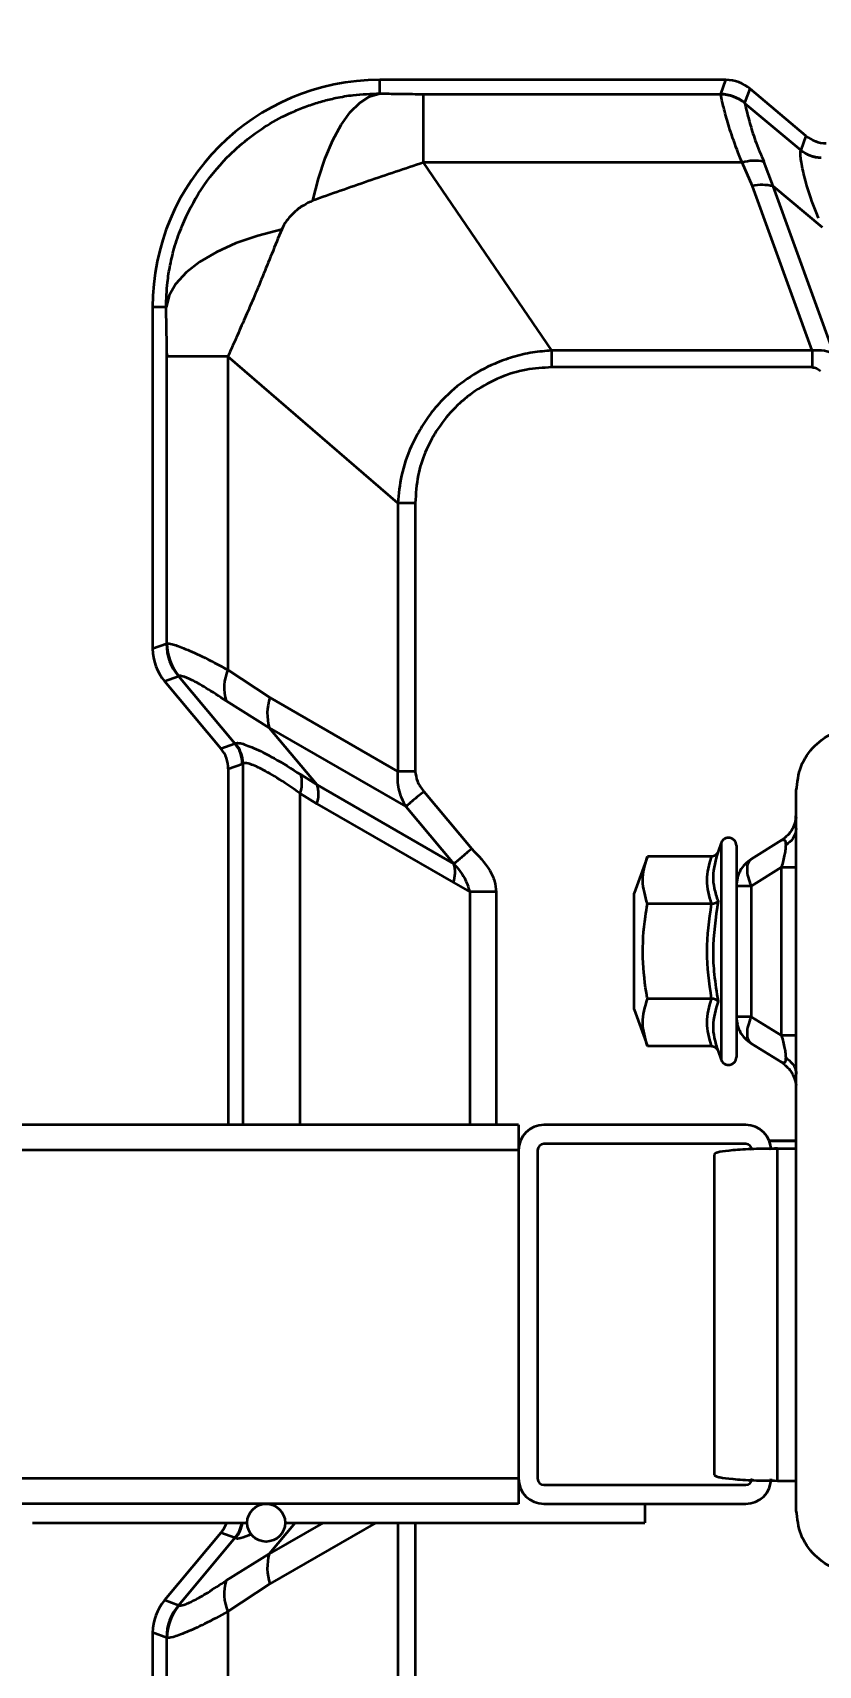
# Model space of a CAD drawing. Header units: millimetres. Extents: x 0 to 420, y 0 to 297.
# Drawn here: x 130.17 to 130.792, y 173.472 to 174.765 of the extents above; entities that cross this region are included whole.
import ezdxf

# ---------------------------------------------------------------- set-up
doc = ezdxf.new("R2010")
doc.units = ezdxf.units.MM
doc.layers.add('尺寸线层', color=150, linetype='Continuous')
doc.styles.add('SLDTEXTSTYLE2', font='TXT', dxfattribs={"width": 0.7})
doc.dimstyles.new('SLDDIMSTYLE0', dxfattribs={"dimtxt": 3.5, "dimasz": 3.302, "dimexe": 0, "dimexo": 0.0625, "dimgap": 0.875, "dimtad": 1, "dimdec": 1, "dimlfac": 100, "dimrnd": 1e-09, "dimzin": 12, "dimdsep": 46, "dimtxsty": 'SLDTEXTSTYLE2', "dimsah": 1, "dimcen": 0.09, "dimadec": 0, "dimazin": 3, "dimtfac": 1, "dimtdec": 3, "dimtofl": 0, "dimtmove": 0, "dimatfit": 3, "dimfxl": 0, "dimfrac": 2, "dimtolj": 1, "dimtzin": 12, "dimarcsym": 0})

# ---------------------------------------------------------------- blocks, each defined once
blk = doc.blocks.new('_D_6')
at = {"layer": '尺寸线层'}
for p, q in [((91.2154, 164.9172), (91.2154, 234.1922)), ((321.3154, 165.1871), (321.3154, 234.1922)), ((321.3154, 233.1922), (91.2154, 233.1922))]:
    blk.add_line(p, q, dxfattribs=at)
for points in [[(91.2154, 233.1922), (94.5174, 232.6842), (94.5174, 233.7002)], [(321.3154, 233.1922), (318.0134, 233.7002), (318.0134, 232.6842)]]:
    blk.add_solid(points, dxfattribs=at)
at = {"layer": '尺寸线层', "insert": (205.1726, 237.704), "char_height": 3.5, "attachment_point": 1, "style": 'SLDTEXTSTYLE2'}
blk.add_mtext('23010', dxfattribs=at)
blk = doc.blocks.new('_D_7')
at = {"layer": '尺寸线层'}
for p, q in [((70.597, 160.4022), (70.597, 246.1922)), ((332.8156, 175.1167), (332.8156, 246.1922)), ((332.8156, 245.1922), (70.597, 245.1922))]:
    blk.add_line(p, q, dxfattribs=at)
for points in [[(70.597, 245.1922), (73.899, 244.6842), (73.899, 245.7002)], [(332.8156, 245.1922), (329.5136, 245.7002), (329.5136, 244.6842)]]:
    blk.add_solid(points, dxfattribs=at)
at = {"layer": '尺寸线层', "insert": (202.8758, 249.704), "char_height": 3.5, "attachment_point": 1, "style": 'SLDTEXTSTYLE2'}
blk.add_mtext('26221.85', dxfattribs=at)

msp = doc.modelspace()

# ---------------------------------------------------------------- linework, layer by layer
at = {"color": 7, "linetype": 'Continuous', "lineweight": 35}
for p, q in [((130.7186, 174.7276), (130.4445, 174.7276)), ((130.4445, 174.7169), (130.4445, 174.7276)), ((130.7146, 174.7165), (130.7186, 174.7276)), ((130.4791, 174.6622), (130.4791, 174.7165)), ((130.4791, 174.7165), (130.7146, 174.7165)), ((130.7146, 174.7161), (130.7146, 174.7165)), ((130.7338, 174.7095), (130.7379, 174.7206)), ((130.7821, 174.6834), (130.7379, 174.7206)), ((130.7338, 174.7091), (130.7338, 174.7095)), ((130.778, 174.6721), (130.7338, 174.7091)), ((130.7821, 174.6834), (130.778, 174.6721)), ((130.5807, 174.5133), (130.4791, 174.6622)), ((130.7315, 174.6622), (130.4791, 174.6622)), ((130.7397, 174.6436), (130.7315, 174.6622)), ((130.7562, 174.6435), (130.7488, 174.663)), ((130.778, 174.672), (130.778, 174.6721)), ((130.7871, 174.5133), (130.7397, 174.6436)), ((130.8046, 174.5105), (130.7562, 174.6435)), ((130.7562, 174.6435), (130.7949, 174.611)), ((130.2645, 174.5476), (130.2645, 174.2771)), ((130.2752, 174.5476), (130.2645, 174.5476)), ((130.3242, 174.5087), (130.2759, 174.5087)), ((130.2759, 174.2813), (130.2759, 174.5087)), ((130.4587, 174.3926), (130.3242, 174.5087)), ((130.3242, 174.5087), (130.3242, 174.2605)), ((130.5807, 174.5001), (130.5807, 174.5133)), ((130.7871, 174.5133), (130.5807, 174.5133)), ((130.7871, 174.5001), (130.5807, 174.5001)), ((130.4726, 174.3926), (130.4587, 174.3926)), ((130.4587, 174.3926), (130.4587, 174.1801)), ((130.4726, 174.3926), (130.4726, 174.1801)), ((130.2757, 174.2812), (130.2645, 174.2771)), ((130.2757, 174.2812), (130.2759, 174.2813)), ((130.3242, 174.2605), (130.3575, 174.2385)), ((130.2739, 174.2515), (130.285, 174.2555)), ((130.2739, 174.2515), (130.3187, 174.1981)), ((130.2853, 174.2557), (130.285, 174.2555)), ((130.285, 174.2555), (130.3298, 174.2021)), ((130.357, 174.2147), (130.3227, 174.2359)), ((130.4587, 174.1801), (130.3575, 174.2385)), ((130.357, 174.2147), (130.4652, 174.1523)), ((130.395, 174.1694), (130.357, 174.2147)), ((130.3187, 174.1981), (130.3298, 174.2021)), ((130.3298, 174.2021), (130.3302, 174.2024)), ((130.3245, 174.182), (130.3357, 174.1861)), ((130.3245, 174.182), (130.3245, 173.9001)), ((130.3361, 174.1864), (130.3357, 174.1861)), ((130.3361, 174.1864), (130.3361, 173.9001)), ((130.3819, 174.1776), (130.395, 174.1694)), ((130.5032, 174.1069), (130.395, 174.1694)), ((130.4726, 174.1801), (130.4587, 174.1801)), ((130.3814, 174.1626), (130.3947, 174.1545)), ((130.3814, 173.9001), (130.3814, 174.1626)), ((130.4794, 174.1642), (130.5174, 174.1188)), ((130.7745, 173.5949), (130.7745, 174.1649)), ((130.3947, 174.1545), (130.5029, 174.092)), ((130.4652, 174.1523), (130.5032, 174.1069)), ((130.7743, 174.1438), (130.773, 174.1376)), ((130.7741, 174.1438), (130.7738, 174.1414)), ((130.7739, 174.1397), (130.7745, 174.1467)), ((130.7738, 174.1407), (130.772, 174.1359)), ((130.715, 174.1235), (130.7125, 174.1167)), ((130.715, 174.1235), (130.715, 173.9517)), ((130.727, 174.1214), (130.727, 174.09)), ((130.7628, 174.1255), (130.7388, 174.1105)), ((130.6566, 174.1127), (130.646, 174.0836)), ((130.7073, 174.1127), (130.6566, 174.1127)), ((130.7628, 174.1043), (130.7388, 174.0893)), ((130.7628, 173.9709), (130.7628, 174.1043)), ((130.5029, 174.092), (130.5158, 174.0846)), ((130.5367, 174.0846), (130.5158, 174.0846)), ((130.5158, 174.0846), (130.5158, 173.9001)), ((130.5367, 174.0846), (130.5367, 173.9001)), ((130.646, 173.9916), (130.646, 174.0836)), ((130.7388, 174.0893), (130.727, 174.0893)), ((130.727, 174.0893), (130.727, 173.9858)), ((130.7388, 174.0893), (130.7388, 173.9858)), ((130.7073, 174.0751), (130.6566, 174.0751)), ((130.7073, 174.0001), (130.6566, 174.0001)), ((130.646, 173.9916), (130.6566, 173.9626)), ((130.7388, 173.9858), (130.727, 173.9858)), ((130.727, 173.9858), (130.727, 173.9538)), ((130.7628, 173.9709), (130.7388, 173.9858)), ((130.7073, 173.9626), (130.6566, 173.9626)), ((130.7388, 173.9646), (130.7628, 173.9497)), ((130.7125, 173.9585), (130.715, 173.9517)), ((130.7633, 173.9496), (130.7628, 173.9497)), ((130.7635, 173.9493), (130.7653, 173.9479)), ((130.772, 173.9393), (130.7738, 173.9345)), ((130.773, 173.9376), (130.7743, 173.9314)), ((130.5545, 173.9001), (116.9545, 173.9001)), ((130.5545, 173.9001), (130.5545, 173.8801)), ((130.7345, 173.9001), (130.5745, 173.9001)), ((130.5545, 173.8876), (130.556, 173.8876)), ((130.556, 173.8876), (130.5545, 173.8876)), ((130.7345, 173.8851), (130.5745, 173.8851)), ((130.7531, 173.8876), (130.7745, 173.8876)), ((130.7745, 173.8876), (130.7531, 173.8876)), ((130.5545, 173.8801), (116.9545, 173.8801)), ((130.5545, 173.8801), (130.5545, 173.6201)), ((130.5545, 173.8801), (130.5545, 173.6201)), ((130.5695, 173.8801), (130.5695, 173.6201)), ((130.7095, 173.8768), (130.7095, 173.623)), ((130.7543, 173.8813), (130.7595, 173.8814)), ((130.7595, 173.6184), (130.7595, 173.8814)), ((130.7595, 173.8814), (130.7745, 173.8814)), ((130.5545, 173.6201), (116.9545, 173.6201)), ((130.5545, 173.6201), (130.5545, 173.6001)), ((130.5551, 173.6151), (130.5545, 173.6151)), ((130.5745, 173.6151), (130.7345, 173.6151)), ((130.7595, 173.6184), (130.7745, 173.6184)), ((130.5545, 173.6001), (116.9545, 173.6001)), ((130.5745, 173.6001), (130.7345, 173.6001)), ((130.6545, 173.6001), (130.6545, 173.5851)), ((130.1695, 173.5851), (130.3395, 173.5851)), ((130.3187, 173.5772), (130.2739, 173.5237)), ((130.3298, 173.5731), (130.3187, 173.5772)), ((130.3996, 173.5851), (130.357, 173.5605)), ((130.3776, 173.5851), (130.357, 173.5605)), ((130.4414, 173.5851), (130.3575, 173.5367)), ((130.3695, 173.5851), (130.6545, 173.5851)), ((130.4587, 173.5851), (130.4587, 173.3826)), ((130.4726, 173.5851), (130.4726, 173.3826)), ((130.3298, 173.5731), (130.285, 173.5197)), ((130.357, 173.5605), (130.3227, 173.5393)), ((130.3302, 173.5728), (130.3298, 173.5731)), ((130.3575, 173.5367), (130.3242, 173.5147)), ((130.285, 173.5197), (130.2739, 173.5237)), ((130.285, 173.5197), (130.2853, 173.5195)), ((130.3242, 173.5147), (130.3242, 173.2665)), ((130.2645, 173.4981), (130.2645, 173.2276)), ((130.2757, 173.494), (130.2645, 173.4981)), ((130.2757, 173.494), (130.2759, 173.4939)), ((130.2759, 173.2665), (130.2759, 173.4939))]:
    msp.add_line(p, q, dxfattribs=at)
at = {"color": 7, "linetype": 'Continuous', "lineweight": 35, "flags": 128}
for points in [[(130.3914, 174.6321), (130.3959, 174.6497), (130.4012, 174.6658), (130.4073, 174.68), (130.414, 174.6922), (130.4211, 174.7021), (130.4287, 174.7096), (130.4365, 174.7146), (130.4445, 174.7169)], [(130.3668, 174.6093), (130.3479, 174.6043), (130.3306, 174.5983), (130.3152, 174.5913), (130.302, 174.5836), (130.2912, 174.5752), (130.283, 174.5663), (130.2777, 174.557), (130.2752, 174.5476)]]:
    msp.add_lwpolyline(points, dxfattribs=at)
at = {"color": 7, "linetype": 'Continuous', "lineweight": 35}
msp.add_circle((130.3545, 173.5851), 0.015, dxfattribs=at)
for centre, radius, start, end in [((130.4445, 174.5476), 0.18, 90, 180), ((130.7145, 174.6864), 0.03, 50.0586, 89.9414), ((130.7146, 174.6861), 0.03, 50.2501, 90.141), ((130.7416, 174.6307), 0.033, 77.4981, 107.8428), ((130.7941, 174.6913), 0.025, 230.0586, 269.9414), ((130.794, 174.6912), 0.025, 230.0357, 269.9067), ((130.7476, 174.6082), 0.0363, 76.4299, 102.6632), ((130.3157, 174.2812), 0.0401, 180.0586, 219.9414), ((130.316, 174.2814), 0.0401, 180.1269, 219.9924), ((130.3566, 174.2462), 0.0354, 156.1372, 196.9623), ((130.3955, 174.2258), 0.0401, 161.4836, 196.0343), ((130.3106, 174.186), 0.025, 0.0586, 39.9414), ((130.3111, 174.1863), 0.025, 0.1661, 40.0321), ((130.3589, 174.1709), 0.024, 339.6339, 16.2007), ((130.3709, 174.1625), 0.0251, 341.4836, 16.0343), ((130.7208, 174.1214), 0.00619, 0, 160), ((130.4791, 174.1), 0.0251, 341.4836, 16.0343), ((130.7208, 173.9538), 0.00619, 200, 0), ((130.5745, 173.8801), 0.02, 90, 180), ((130.7345, 173.8801), 0.02, 0, 90), ((130.5745, 173.8801), 0.005, 90, 180), ((130.7345, 173.8801), 0.005, 0, 90), ((130.5745, 173.6201), 0.02, 180, 270), ((130.5745, 173.6201), 0.005, 180, 270), ((130.7345, 173.6201), 0.02, 270, 0), ((130.7345, 173.6201), 0.005, 270, 0), ((130.3106, 173.5892), 0.025, 320.0587, 350.6662), ((130.3111, 173.5889), 0.025, 319.9711, 351.2382), ((130.3955, 173.5494), 0.0401, 163.9657, 198.5164), ((130.3566, 173.529), 0.0354, 163.0377, 203.8627), ((130.3157, 173.494), 0.0401, 140.0586, 179.9414), ((130.316, 173.4938), 0.0401, 140.0076, 179.8731)]:
    msp.add_arc(centre, radius, start, end, dxfattribs=at)
for centre, major_axis, start_param, end_param in [((130.7186, 174.6976), (0.0103, 0.0282), 5.934618, 6.631752), ((130.7982, 174.7026), (0.0086, 0.0235), 2.793026, 3.49016), ((130.3046, 174.2772), (0.0376, 0.0137), 2.793026, 3.49016), ((130.2995, 174.182), (-0.0235, -0.0086), 2.793026, 3.49016), ((130.2995, 173.5932), (-0.0235, 0.0086), 2.793026, 3.160549), ((130.3046, 173.498), (-0.0376, 0.0137), 5.934618, 6.631752)]:
    msp.add_ellipse(centre, major_axis=major_axis, ratio=0.998448, start_param=start_param, end_param=end_param, dxfattribs=at)
for points, knots in [([(130.2752, 174.5476), (130.2754, 174.5542), (130.2758, 174.5654), (130.2784, 174.5816), (130.2821, 174.5967), (130.2894, 174.6172), (130.3023, 174.6415), (130.3205, 174.6641), (130.3394, 174.6811), (130.3574, 174.6935), (130.3739, 174.7019), (130.3879, 174.7074), (130.3989, 174.7109), (130.4107, 174.7137), (130.4258, 174.7163), (130.4375, 174.7167), (130.4445, 174.7169)], [0, 0, 0, 0, 0.0739659, 0.1262093, 0.185583, 0.2486291, 0.3721472, 0.493376, 0.5749275, 0.6569554, 0.7394589, 0.7837418, 0.826761, 0.8685165, 0.9206239, 1, 1, 1, 1]), ([(130.4445, 174.7169), (130.4493, 174.7168), (130.4577, 174.7167), (130.4694, 174.7165), (130.4762, 174.7165), (130.4791, 174.7165)], [0, 0, 0, 0, 0.426106, 0.75777, 1, 1, 1, 1]), ([(130.7315, 174.6622), (130.7288, 174.669), (130.7236, 174.6825), (130.7188, 174.6986), (130.7156, 174.7112), (130.7149, 174.7144), (130.7146, 174.7161)], [0, 0, 0, 0, 0.238868, 0.471709, 0.726257, 1, 1, 1, 1]), ([(130.7338, 174.7091), (130.7341, 174.7077), (130.7347, 174.7049), (130.7374, 174.6942), (130.7415, 174.6803), (130.7463, 174.6688), (130.7488, 174.663)], [0, 0, 0, 0, 0.27715, 0.53382, 0.766156, 1, 1, 1, 1]), ([(130.4791, 174.6622), (130.4644, 174.6573), (130.4352, 174.6476), (130.4059, 174.6372), (130.3914, 174.6321)], [0, 0, 0, 0, 0.502691, 1, 1, 1, 1]), ([(130.792, 174.6183), (130.7892, 174.6255), (130.7836, 174.6399), (130.7795, 174.6566), (130.7775, 174.6684), (130.7778, 174.6708), (130.778, 174.672)], [0, 0, 0, 0, 0.247618, 0.49308, 0.751102, 1, 1, 1, 1]), ([(130.3914, 174.6321), (130.3889, 174.6309), (130.3836, 174.6285), (130.3766, 174.6229), (130.3706, 174.6165), (130.368, 174.6116), (130.3668, 174.6093)], [0, 0, 0, 0, 0.2422942, 0.5093656, 0.7715671, 1, 1, 1, 1]), ([(130.3668, 174.6093), (130.3642, 174.6029), (130.3592, 174.5904), (130.3517, 174.5721), (130.3449, 174.5556), (130.3382, 174.5402), (130.3314, 174.5248), (130.3267, 174.5143), (130.3242, 174.5087)], [0, 0, 0, 0, 0.191169, 0.37068, 0.538766, 0.672129, 0.825955, 1, 1, 1, 1]), ([(130.2759, 174.5087), (130.2759, 174.5092), (130.2759, 174.5128), (130.2757, 174.5262), (130.2754, 174.5384), (130.2752, 174.5476)], [0, 0, 0, 0, 0.030601, 0.265216, 1, 1, 1, 1]), ([(130.2759, 174.5109), (130.2759, 174.5104), (130.276, 174.5096), (130.2761, 174.5089), (130.2761, 174.5088), (130.2761, 174.5087)], [0, 0, 0, 0, 0.5615301, 0.792581, 1, 1, 1, 1]), ([(130.5807, 174.5133), (130.5756, 174.5129), (130.5652, 174.5121), (130.55, 174.5085), (130.5324, 174.5021), (130.513, 174.4914), (130.4961, 174.477), (130.484, 174.4628), (130.4758, 174.4504), (130.4677, 174.4345), (130.461, 174.4152), (130.4595, 174.3999), (130.4587, 174.3926)], [0, 0, 0, 0, 0.080728, 0.166845, 0.247263, 0.380655, 0.517772, 0.598864, 0.677745, 0.754478, 0.883127, 1, 1, 1, 1]), ([(130.8046, 174.5105), (130.802, 174.5115), (130.7966, 174.5137), (130.7904, 174.5134), (130.7871, 174.5133)], [0, 0, 0, 0, 0.466493, 1, 1, 1, 1]), ([(130.7871, 174.5133), (130.7871, 174.5113), (130.7871, 174.5073), (130.7871, 174.5025), (130.7871, 174.5001)], [0, 0, 0, 0, 0.506963, 1, 1, 1, 1]), ([(130.5807, 174.5001), (130.5739, 174.4997), (130.56, 174.4989), (130.5392, 174.4924), (130.5228, 174.4836), (130.5106, 174.4743), (130.4999, 174.4641), (130.4892, 174.4504), (130.4801, 174.4329), (130.4739, 174.4137), (130.4731, 174.4), (130.4726, 174.3926)], [0, 0, 0, 0, 0.120461, 0.246403, 0.382818, 0.450919, 0.519058, 0.644752, 0.756806, 0.869265, 1, 1, 1, 1]), ([(130.7871, 174.5001), (130.7877, 174.5), (130.7888, 174.5), (130.7911, 174.4992), (130.7926, 174.4981), (130.7936, 174.4974)], [0, 0, 0, 0, 0.232062, 0.478453, 1, 1, 1, 1]), ([(130.2759, 174.2813), (130.2769, 174.2814), (130.279, 174.2814), (130.2888, 174.2779), (130.3034, 174.2716), (130.3171, 174.2643), (130.3242, 174.2605)], [0, 0, 0, 0, 0.2394527, 0.4731299, 0.7287922, 1, 1, 1, 1]), ([(130.3227, 174.2359), (130.3173, 174.2395), (130.3067, 174.2466), (130.2953, 174.2526), (130.2877, 174.2559), (130.2861, 174.2558), (130.2853, 174.2557)], [0, 0, 0, 0, 0.270175, 0.525289, 0.759332, 1, 1, 1, 1]), ([(130.3302, 174.2024), (130.3312, 174.2026), (130.3334, 174.203), (130.344, 174.1991), (130.3603, 174.1912), (130.3746, 174.1822), (130.3819, 174.1776)], [0, 0, 0, 0, 0.2231187, 0.4759315, 0.7314708, 1, 1, 1, 1]), ([(130.3814, 174.1626), (130.375, 174.167), (130.3628, 174.1756), (130.3489, 174.1831), (130.3392, 174.1871), (130.3371, 174.1866), (130.3361, 174.1864)], [0, 0, 0, 0, 0.267515, 0.511254, 0.753073, 1, 1, 1, 1]), ([(130.4587, 174.1801), (130.4585, 174.1754), (130.4582, 174.1654), (130.4628, 174.1568), (130.4652, 174.1523)], [0, 0, 0, 0, 0.4733, 1, 1, 1, 1]), ([(130.4726, 174.1801), (130.473, 174.1775), (130.4738, 174.1716), (130.4774, 174.1668), (130.4794, 174.1642)], [0, 0, 0, 0, 0.448587, 1, 1, 1, 1]), ([(130.4794, 174.1642), (130.4779, 174.1629), (130.4749, 174.1604), (130.4707, 174.1569), (130.4672, 174.154), (130.4659, 174.1528), (130.4652, 174.1523)], [0, 0, 0, 0, 0.244438, 0.500001, 0.755563, 1, 1, 1, 1]), ([(130.7735, 174.14), (130.7729, 174.1382), (130.7716, 174.1343), (130.7679, 174.1293), (130.7645, 174.1268), (130.7628, 174.1255)], [0, 0, 0, 0, 0.315477, 0.657739, 1, 1, 1, 1]), ([(130.7745, 174.1349), (130.774, 174.1321), (130.7731, 174.127), (130.7682, 174.1233), (130.7661, 174.1217)], [0, 0, 0, 0, 0.559996, 1, 1, 1, 1]), ([(130.5174, 174.1188), (130.5159, 174.1176), (130.5129, 174.115), (130.5088, 174.1116), (130.5053, 174.1086), (130.5039, 174.1075), (130.5032, 174.1069)], [0, 0, 0, 0, 0.244437, 0.5, 0.755563, 1, 1, 1, 1]), ([(130.5174, 174.1188), (130.5226, 174.1134), (130.5299, 174.1057), (130.5359, 174.0934), (130.5364, 174.0875), (130.5367, 174.0846)], [0, 0, 0, 0, 0.554868, 0.787217, 1, 1, 1, 1]), ([(130.7125, 174.1167), (130.7125, 174.1167), (130.7123, 174.1161), (130.7117, 174.115), (130.7105, 174.1137), (130.709, 174.1128), (130.7079, 174.1127), (130.7073, 174.1127)], [0, 0, 0, 0, 0.006713, 0.267679, 0.528689, 0.76386, 1, 1, 1, 1]), ([(130.7125, 174.1167), (130.7106, 174.11), (130.7078, 174.1003), (130.7092, 174.0871), (130.7114, 174.0807), (130.7125, 174.0772)], [0, 0, 0, 0, 0.499729, 0.72853, 1, 1, 1, 1]), ([(130.7628, 174.1255), (130.7637, 174.1259), (130.765, 174.1264), (130.7659, 174.1244), (130.766, 174.1226), (130.7661, 174.1217)], [0, 0, 0, 0, 0.5516135, 0.7848249, 1, 1, 1, 1]), ([(130.7661, 174.1217), (130.766, 174.1207), (130.7659, 174.1185), (130.765, 174.1125), (130.7637, 174.1077), (130.7628, 174.1043)], [0, 0, 0, 0, 0.215184, 0.448387, 1, 1, 1, 1]), ([(130.5032, 174.1069), (130.5063, 174.1034), (130.512, 174.0967), (130.5146, 174.0884), (130.5158, 174.0846)], [0, 0, 0, 0, 0.537276, 1, 1, 1, 1]), ([(130.6566, 174.0751), (130.6548, 174.0813), (130.6511, 174.0938), (130.6547, 174.1063), (130.6566, 174.1127)], [0, 0, 0, 0, 0.491212, 1, 1, 1, 1]), ([(130.6566, 174.0001), (130.6565, 174.0003), (130.6546, 174.011), (130.652, 174.0328), (130.6536, 174.0578), (130.656, 174.0718), (130.6566, 174.0751)], [0, 0, 0, 0, 0.009604, 0.432631, 0.866873, 1, 1, 1, 1]), ([(130.7073, 174.0001), (130.7056, 174.0126), (130.7022, 174.0376), (130.7056, 174.0626), (130.7073, 174.0751)], [0, 0, 0, 0, 0.499238, 1, 1, 1, 1]), ([(130.7125, 174.0772), (130.7125, 174.0772), (130.7123, 174.0769), (130.7117, 174.0763), (130.7105, 174.0757), (130.709, 174.0752), (130.7079, 174.0752), (130.7073, 174.0751)], [0, 0, 0, 0, 0.006713, 0.267679, 0.528689, 0.76386, 1, 1, 1, 1]), ([(130.7125, 174.0772), (130.7106, 174.064), (130.7078, 174.0448), (130.7092, 174.0182), (130.7114, 174.0051), (130.7125, 173.998)], [0, 0, 0, 0, 0.500435, 0.728855, 1, 1, 1, 1]), ([(130.6566, 173.9626), (130.6548, 173.9687), (130.6511, 173.9812), (130.6547, 173.9937), (130.6566, 174.0001)], [0, 0, 0, 0, 0.491212, 1, 1, 1, 1]), ([(130.7125, 173.998), (130.7125, 173.9981), (130.7123, 173.9983), (130.7117, 173.9989), (130.7105, 173.9995), (130.709, 174), (130.7079, 174), (130.7073, 174.0001)], [0, 0, 0, 0, 0.0067129, 0.2676791, 0.5286892, 0.7638601, 1, 1, 1, 1]), ([(130.7125, 173.998), (130.7106, 173.9916), (130.7078, 173.9821), (130.7092, 173.9687), (130.7114, 173.9621), (130.7125, 173.9585)], [0, 0, 0, 0, 0.499729, 0.72853, 1, 1, 1, 1]), ([(130.7073, 173.9626), (130.7079, 173.9625), (130.709, 173.9624), (130.7105, 173.9615), (130.7117, 173.9602), (130.7123, 173.9591), (130.7125, 173.9585), (130.7125, 173.9585)], [0, 0, 0, 0, 0.2361399, 0.4713108, 0.7323209, 0.9932871, 1, 1, 1, 1]), ([(130.7628, 173.9709), (130.7637, 173.9675), (130.765, 173.9627), (130.7659, 173.9567), (130.766, 173.9545), (130.7661, 173.9535)], [0, 0, 0, 0, 0.5516135, 0.7848249, 1, 1, 1, 1]), ([(130.7661, 173.9535), (130.766, 173.9526), (130.7659, 173.9508), (130.7651, 173.949), (130.764, 173.9494), (130.7633, 173.9496)], [0, 0, 0, 0, 0.243902, 0.508229, 1, 1, 1, 1]), ([(130.7661, 173.9535), (130.7687, 173.9513), (130.7735, 173.9475), (130.7742, 173.9424), (130.7745, 173.9402)], [0, 0, 0, 0, 0.559996, 1, 1, 1, 1]), ([(130.7652, 173.9477), (130.766, 173.947), (130.7685, 173.9451), (130.7708, 173.9421), (130.7717, 173.9397), (130.7719, 173.9393)], [0, 0, 0, 0, 0.294463, 0.870519, 1, 1, 1, 1]), ([(130.7595, 173.8814), (130.7531, 173.8813), (130.7434, 173.8812), (130.7318, 173.8807), (130.7219, 173.8799), (130.7147, 173.879), (130.7103, 173.8778), (130.7098, 173.8772), (130.7095, 173.8768)], [0, 0, 0, 0, 0.242279, 0.369202, 0.49965, 0.729414, 0.842683, 1, 1, 1, 1]), ([(130.7095, 173.623), (130.7098, 173.6226), (130.7103, 173.622), (130.7147, 173.6208), (130.7219, 173.6199), (130.7318, 173.6191), (130.7434, 173.6186), (130.7531, 173.6185), (130.7595, 173.6184)], [0, 0, 0, 0, 0.157309, 0.270586, 0.50035, 0.630794, 0.757716, 1, 1, 1, 1]), ([(130.3428, 173.576), (130.3397, 173.5748), (130.3329, 173.572), (130.3312, 173.5725), (130.3302, 173.5728)], [0, 0, 0, 0, 0.454296, 1, 1, 1, 1]), ([(130.2853, 173.5195), (130.2862, 173.5195), (130.2881, 173.5194), (130.2967, 173.5232), (130.3081, 173.5295), (130.3178, 173.536), (130.3227, 173.5393)], [0, 0, 0, 0, 0.267138, 0.52122, 0.755952, 1, 1, 1, 1]), ([(130.3242, 173.5147), (130.3178, 173.5113), (130.3052, 173.5045), (130.2904, 173.4979), (130.2794, 173.4939), (130.2771, 173.4939), (130.2759, 173.4939)], [0, 0, 0, 0, 0.245129, 0.480308, 0.739086, 1, 1, 1, 1])]:
    msp.add_open_spline(points, degree=3, knots=knots, dxfattribs=at)
for points in [[(130.7745, 174.1649), (130.7753, 174.1714), (130.7768, 174.1845), (130.7883, 174.2011), (130.8049, 174.2126), (130.818, 174.2141), (130.8245, 174.2149)], [(130.7073, 174.0751), (130.7056, 174.0814), (130.7022, 174.0939), (130.7056, 174.1064), (130.7073, 174.1127)], [(130.7388, 174.1105), (130.7371, 174.1093), (130.7336, 174.1068), (130.7299, 174.1016), (130.7275, 174.0957), (130.7272, 174.0914), (130.727, 174.0893)], [(130.7388, 174.1105), (130.7378, 174.1097), (130.736, 174.1079), (130.7352, 174.1028), (130.736, 174.0964), (130.7378, 174.0917), (130.7388, 174.0893)], [(130.7628, 174.1043), (130.7645, 174.1043), (130.7679, 174.1043), (130.7716, 174.1043), (130.7741, 174.1043), (130.7744, 174.1043), (130.7745, 174.1043)], [(130.7073, 173.9626), (130.7056, 173.9688), (130.7022, 173.9813), (130.7056, 173.9938), (130.7073, 174.0001)], [(130.727, 173.9858), (130.7272, 173.9837), (130.7275, 173.9795), (130.7299, 173.9736), (130.7336, 173.9684), (130.7371, 173.9659), (130.7388, 173.9646)], [(130.7388, 173.9858), (130.7378, 173.9835), (130.736, 173.9787), (130.7352, 173.9724), (130.736, 173.9673), (130.7378, 173.9655), (130.7388, 173.9646)], [(130.7745, 173.9709), (130.7744, 173.9709), (130.7741, 173.9709), (130.7716, 173.9709), (130.7679, 173.9709), (130.7645, 173.9709), (130.7628, 173.9709)], [(130.8245, 173.5449), (130.818, 173.5456), (130.8049, 173.5471), (130.7883, 173.5587), (130.7768, 173.5752), (130.7753, 173.5883), (130.7745, 173.5949)]]:
    msp.add_open_spline(points, degree=3, dxfattribs=at)

# ---------------------------------------------------------------- dimensions: what is measured, and where the dimension line sits
at = {"layer": '尺寸线层'}
for base, p1, p2, picture, middle in [((70.597, 245.1922), (332.8156, 175.1167), (70.597, 160.4022), '_D_7', (209.0129, 245.1922)), ((91.2154, 233.1922), (321.3154, 165.1871), (91.2154, 164.9172), '_D_6', (209.0129, 233.1922))]:
    dim = msp.add_linear_dim(base=base, p1=p1, p2=p2, angle=0, dimstyle='SLDDIMSTYLE0', dxfattribs=at)
    dim.commit()
    dim.dimension.update_dxf_attribs({"geometry": picture, "text_midpoint": middle, "dimtype": 160})

doc.saveas('drawing.dxf')
